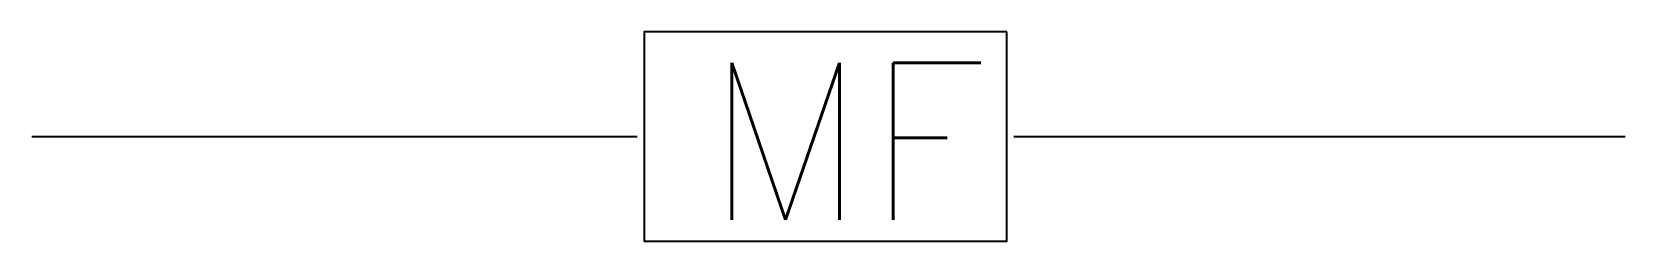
# Model space of a CAD drawing. Extents: x 982083 to 984114, y -1095199 to -1094932.
import ezdxf

# ---------------------------------------------------------------- set-up
doc = ezdxf.new("R2010")
doc.units = 0
doc.header["$LTSCALE"] = 1000
doc.header["$MEASUREMENT"] = 0
doc.layers.get('0').update_dxf_attribs({"linetype": 'CONTINUOUS'})
doc.layers.add('FM', color=3, linetype='CONTINUOUS')
doc.layers.add('pgl', color=4, linetype='CONTINUOUS')
doc.styles.add('HZ', font='txt', dxfattribs={"bigfont": 'hzfs.shx'})

msp = doc.modelspace()

# ---------------------------------------------------------------- linework, layer by layer
at = {"layer": 'FM'}
msp.add_lwpolyline([(983325.8, -1094932.4), (982863.6, -1094932.4), (982863.6, -1095199.2), (983325.8, -1095199.2), (983325.8, -1094932.4)], dxfattribs=at)
at = {"layer": 'pgl'}
for p, q in [((982083, -1095065.8), (982854.5, -1095065.8)), ((983334.8, -1095065.8), (984114.1, -1095065.8))]:
    msp.add_line(p, q, dxfattribs=at)

# ---------------------------------------------------------------- texts
at = {"color": 3, "style": 'HZ'}
msp.add_text('MF', height=200.13, dxfattribs=at).set_placement((982941, -1095172.2))

doc.saveas('drawing.dxf')
